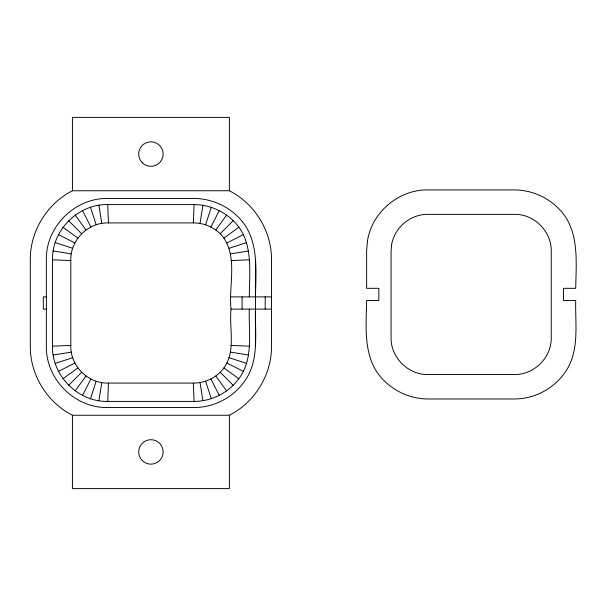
<?xml version="1.0" encoding="UTF-8"?>
<svg xmlns="http://www.w3.org/2000/svg" width="606" height="606" viewBox="0 0 606 606"><rect width="100%" height="100%" fill="white"/><g stroke="black" fill="none" stroke-linecap="round" stroke-linejoin="round"><path stroke-width="0.91" d="M72.432 415.239L72.432 488.61L229.379 488.61L229.379 415.239C254.565 402.429 271.427 375.319 271.511 347.033L271.511 258.967C271.427 230.681 254.565 203.571 229.379 190.761L72.432 190.761C47.245 203.571 30.383 230.681 30.3 258.967L30.3 347.033C30.383 375.319 47.245 402.429 72.432 415.239L229.379 415.239M230.992 309.105C228.598 285.721 237.582 259.004 223.925 238.082C216.925 228.439 205.214 222.819 193.352 222.917L108.459 222.917C88.158 222.152 70.054 240.249 70.819 260.557L70.819 345.443C70.054 365.751 88.158 383.856 108.459 383.083L193.352 383.083C205.214 383.181 216.925 377.561 223.925 367.918C236.143 350.859 229.076 328.369 230.992 309.105L271.511 309.113M242.097 309.105L242.105 296.887M255.452 296.887C255.929 269.678 259.58 237.052 237.537 216.365C226.106 205.101 210.365 198.579 194.314 198.465L107.504 198.465C74.818 197.844 45.745 226.917 46.367 259.595L46.367 346.405C45.745 379.083 74.818 408.156 107.504 407.535L194.314 407.535C213.6 407.482 232.386 397.907 243.771 382.341C259.792 361.365 254.876 333.542 255.452 309.113M249.339 296.887C249.331 271.337 254.02 240.317 233.204 220.705C222.856 210.494 208.593 204.654 194.071 204.578L107.739 204.578C78.151 203.919 51.821 230.25 52.48 259.838L52.48 346.162C51.821 375.75 78.151 402.081 107.739 401.422L108.459 383.083M193.352 222.917L194.071 204.578M107.739 401.422L194.071 401.422C211.502 401.407 228.523 392.817 238.809 378.735C253.959 358.752 248.43 332.24 249.331 309.113M98.899 400.733L101.778 382.56M200.041 223.44L202.912 205.267M90.506 398.718L96.187 381.219M205.623 224.781L211.305 207.282M82.53 395.415L90.885 379.023M210.926 226.977L219.281 210.585M75.174 390.9L85.984 376.015M215.827 229.985L226.636 215.1M68.607 385.295L81.621 372.289M220.198 233.711L233.204 220.705M223.925 238.082L238.809 227.265M63.001 378.735L77.886 367.918M226.924 242.976L243.317 234.628M58.494 371.372L74.886 363.024M229.121 248.286L246.619 242.597M55.191 363.403L72.69 357.714M230.462 253.869L248.634 250.99M53.176 355.01L71.349 352.131M230.992 260.557L249.331 259.838M52.48 346.162L70.819 345.443M46.367 296.887L43.314 296.887L43.314 309.113L46.367 309.113M231 296.879L271.511 296.887M52.48 259.838L70.819 260.557M230.992 345.443L249.331 346.162M53.176 250.99L71.349 253.869M230.462 352.131L248.634 355.01M55.191 242.597L72.69 248.286M229.121 357.714L246.619 363.403M58.494 234.628L74.886 242.976M226.924 363.024L243.317 371.372M63.001 227.265L77.886 238.082M223.925 367.918L238.809 378.735M68.607 220.705L81.621 233.711M220.198 372.289L233.204 385.295M215.827 376.015L226.636 390.9M75.174 215.1L85.984 229.985M210.926 379.023L219.281 395.415M82.53 210.585L90.885 226.977M205.623 381.219L211.305 398.718M90.506 207.282L96.187 224.781M200.041 382.56L202.912 400.733M98.899 205.267L101.778 223.44M193.352 383.083L194.071 401.422M107.739 204.578L108.459 222.917M265.208 296.887L265.208 309.113M255.444 259.595L255.444 346.405M229.379 190.761L229.379 117.39L72.432 117.39L72.432 190.761M367.372 241.468L366.622 251.028L366.622 288.32L378.848 288.32L378.848 300.546L366.622 300.546C366.138 327.755 362.486 360.381 384.53 381.068C395.96 392.332 411.701 398.854 427.753 398.975L514.57 398.975C533.856 398.915 552.642 389.34 564.027 373.773C580.048 352.798 575.132 324.975 575.7 300.546L563.474 300.546L563.474 288.32L575.7 288.32C576.185 261.11 579.836 228.485 557.793 207.797C546.362 196.533 530.621 190.011 514.57 189.898L427.753 189.898C398.528 189.526 371.584 212.539 367.372 241.468M391.635 244.657L391.075 251.028L391.075 337.837C390.734 357.449 408.149 374.856 427.753 374.516L514.57 374.516C534.181 374.856 551.589 357.449 551.248 337.837L551.248 251.028C551.589 231.416 534.181 214.009 514.57 214.35L427.753 214.35C410.444 214.168 394.468 227.583 391.635 244.657M142.258 460.568A12.226 12.226 0 0 0 162.719 455.091A12.226 12.226 0 0 0 147.743 440.115A12.226 12.226 0 0 0 142.258 460.568M142.296 162.756A12.226 12.226 0 0 0 162.726 157.189A12.226 12.226 0 0 0 147.69 142.281A12.226 12.226 0 0 0 142.296 162.756"/></g></svg>
